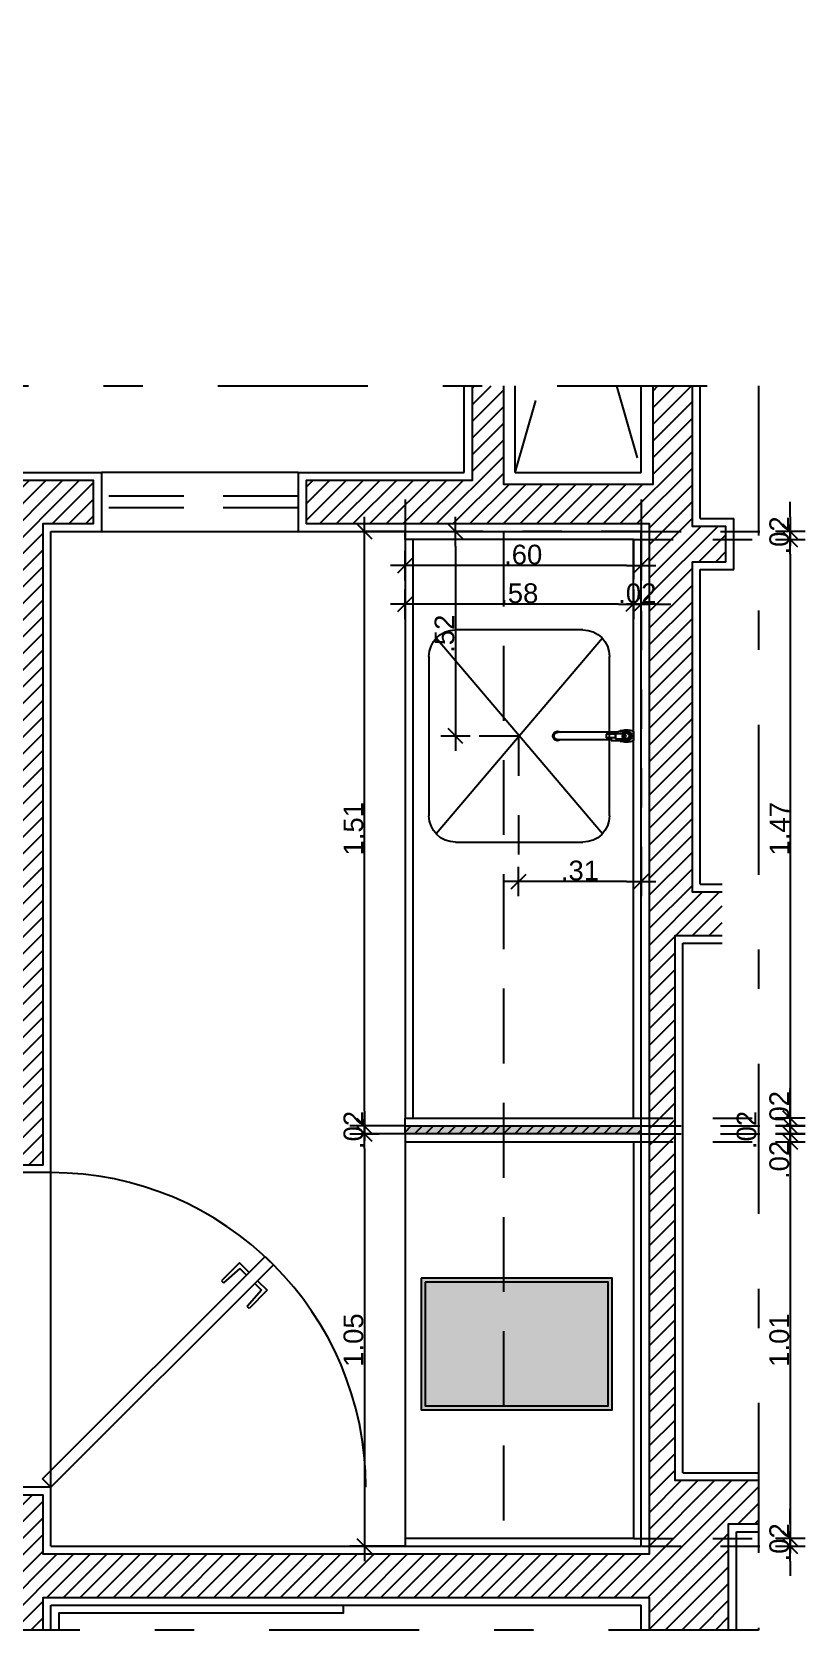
# Model space of a CAD drawing. Header units: millimetres. Extents: x 1999 to 2304, y 1614 to 1800.
# Drawn here: x 2266.476 to 2268.441, y 1631.453 to 1635.515 of the extents above; entities that cross this region are included whole.
import ezdxf

# ---------------------------------------------------------------- set-up
doc = ezdxf.new("R2010")
doc.units = ezdxf.units.MM
doc.header["$LTSCALE"] = 0.03
doc.header["$PDMODE"] = 34
doc.linetypes.add('DASHDOT', pattern=[25.4, 12.7, -6.35, 0, -6.35])
doc.linetypes.add('HIDDEN', pattern=[9.525, 6.35, -3.175])
for name, color, linetype in [('BANCADAS', 5, 'Continuous'), ('BLOCOS', 5, 'Continuous'), ('COTA BANCADAS', 250, 'Continuous'), ('COTA Especificações', 250, 'Continuous'), ('Esquadrias', 3, 'Continuous'), ('Layout', 6, 'Continuous'), ('LOUÇAS E METAIS', 5, 'Continuous'), ('PL1', 1, 'Continuous'), ('PL250', 250, 'Continuous'), ('PL4', 4, 'Continuous'), ('Projeção', 250, 'HIDDEN')]:
    doc.layers.add(name, color=color, linetype=linetype)
doc.styles.get("Standard").update_dxf_attribs({"font": 'arial.ttf'})
doc.dimstyles.new('TICK01', dxfattribs={"dimscale": 0, "dimtxt": 2, "dimasz": 1.5, "dimexe": 0.18, "dimexo": 0.06, "dimgap": 0.09, "dimtad": 1, "dimzin": 4, "dimdsep": 46, "dimtxsty": 'Standard', "dimblk": 'TICK1', "dimcen": 0.09, "dimclrd": 256, "dimclre": 256, "dimclrt": 4, "dimaunit": 1, "dimadec": 0, "dimazin": 0, "dimtfac": 1, "dimtix": 1, "dimtmove": 2, "dimatfit": 3, "dimldrblk": 'TICK1', "dimfxl": 1, "dimtolj": 1, "dimtzin": 12, "dimarcsym": 0})
pattern_1 = [(45, (224.8163, -7.577924), (-0.02121320344, 0.02121320344), [])]

# ---------------------------------------------------------------- blocks, each defined once
blk = doc.blocks.new('autoclave.01')
at = {"layer": 'Layout'}
h = blk.add_hatch(color=9, dxfattribs=at)
h.dxf.hatch_style = 1
h.paths.add_polyline_path([(0, -0.2425), (0.335, -0.2425), (0.335, 0.2425), (0, 0.2425)])
at = {"layer": 'Layout', "color": 5}
blk.add_lwpolyline([(0, -0.2425), (0.335, -0.2425), (0.335, 0.2425), (0, 0.2425)], close=True, dxfattribs=at)
at = {"layer": 'Layout', "color": 250}
blk.add_lwpolyline([(0.01, -0.2325), (0.325, -0.2325), (0.325, 0.2325), (0.01, 0.2325)], close=True, dxfattribs=at)
blk = doc.blocks.new('erwerh')
at = {"layer": 'BLOCOS', "color": 6}
for p, q in [((557523.0458, 9587159.1003), (557523.2558, 9587159.1003)), ((557523.002, 9587158.794), (557523.002, 9587159.0565)), ((557523.2995, 9587159.0565), (557523.2995, 9587158.794)), ((557523.2558, 9587158.7503), (557523.0458, 9587158.7503))]:
    blk.add_line(p, q, dxfattribs=at)
at = {"layer": 'BLOCOS', "color": 250}
for p, q in [((557523.0138, 9587158.7642), (557523.2877, 9587159.0864)), ((557523.0138, 9587159.0864), (557523.2877, 9587158.7642))]:
    blk.add_line(p, q, dxfattribs=at)
at = {"layer": 'BLOCOS', "color": 6}
for centre, start, end in [((557523.0458, 9587159.0565), 90, 180), ((557523.2558, 9587159.0565), 0, 90), ((557523.0458, 9587158.794), 180, 270), ((557523.2558, 9587158.794), 270, 0)]:
    blk.add_arc(centre, 0.0437, start, end, dxfattribs=at)
blk = doc.blocks.new('tornaira de parede.01')
at = {"layer": 'LOUÇAS E METAIS'}
for p, q in [((-0.0095, 0.0563), (-0.0095, 0.1923)), ((0.0095, 0.0563), (0.0095, 0.1923)), ((-0.011, 0.0563), (-0.0048, 0.0563)), ((-0.011, 0.0563), (-0.011, 0.0384)), ((-0.0068, 0.0445), (-0.0068, 0.0455)), ((-0.0068, 0.0445), (-0.0068, 0.026)), ((-0.0048, 0.0455), (-0.0048, 0.0695)), ((-0.0048, 0.0695), (0.0047, 0.0695)), ((0.0047, 0.0455), (0.0047, 0.0695)), ((0.0047, 0.0563), (0.011, 0.0563)), ((0.0068, 0.0445), (0.0068, 0.0455)), ((0.0068, 0.0455), (0.0068, 0.0455)), ((0.0068, 0.0445), (0.0068, 0.026)), ((0.011, 0.0563), (0.011, 0.0384)), ((0, 0.0173), (-0.0152, 0.0325)), ((-0.0118, 0), (0.0118, 0)), ((0.0152, 0.0325), (0, 0.0173))]:
    blk.add_line(p, q, dxfattribs=at)
for radius in [0.011, 0.00911, 0.00711]:
    blk.add_circle((0, 0.0173), radius, dxfattribs=at)
for centre, radius, start, end in [((0, 0.1923), 0.012, 322.3415, 217.6585), ((0, 0.1923), 0.0095, 0, 180), ((0.0213, 0.0173), 0.0373, 152.3826, 207.6174), ((0, 0.0173), 0.013, 121.2807, 58.7193), ((-0.021, 0.0384), 0.01, 337.4895, 0), ((0.021, 0.0384), 0.01, 180, 202.5105), ((-0.0213, 0.0173), 0.0373, 332.3826, 27.6174)]:
    blk.add_arc(centre, radius, start, end, dxfattribs=at)
at = {"layer": 'LOUÇAS E METAIS', "extrusion": (0, 0, -1)}
for major_axis, ratio, start_param, end_param in [((-0.00675, 0), 0.145907, 2.351393, 7.073385), ((0.00475, 0), 0.103175, 0, 3.141593)]:
    blk.add_ellipse((0, 0.0455), major_axis=major_axis, ratio=ratio, start_param=start_param, end_param=end_param, dxfattribs=at)
blk = doc.blocks.new('PORTA80D')
at = {"layer": 'Esquadrias'}
for p, q in [((-0.5869, 0.5445), (-0.5657, 0.5657)), ((-0.0212, -0.0212), (-0.5869, 0.5445)), ((-0.5657, 0.5657), (0, 0)), ((-0.5251, 0.5251), (-0.5008, 0.5494)), ((-0.518, 0.518), (-0.5012, 0.5348)), ((-0.5012, 0.5348), (-0.4594, 0.4987)), ((-0.5008, 0.5494), (-0.4548, 0.5034)), ((-0.5463, 0.5039), (-0.5706, 0.4796)), ((-0.5392, 0.4968), (-0.556, 0.48)), ((-0.4548, 0.5034), (-0.4594, 0.4987)), ((-0.5706, 0.4796), (-0.5246, 0.4336)), ((-0.556, 0.48), (-0.5199, 0.4382)), ((-0.5246, 0.4336), (-0.5199, 0.4382)), ((0, 0), (-0.0212, -0.0212))]:
    blk.add_line(p, q, dxfattribs=at)
at = {"layer": 'Esquadrias', "color": 250}
blk.add_arc((0, 0), 0.8, 90, 180, dxfattribs=at)
blk = doc.blocks.new('TICK1')
for p, q in [((-1, 0), (1, 0)), ((0.5, 0.5), (-0.5, -0.5)), ((0, 1), (0, -1))]:
    blk.add_line(p, q)
blk = doc.blocks.new('*D607')
at = {"layer": 'COTA BANCADAS', "linetype": 'HIDDEN', "lineweight": -2, "ltscale": 0.098, "transparency": 16777216}
for p, q in [((2268.0244, 1634.244), (2268.0244, 1634.0559)), ((2268.0044, 1634.224), (2268.0044, 1634.0559)), ((2267.9669, 1634.0604), (2267.9294, 1634.0604)), ((2268.0244, 1634.0604), (2268.0044, 1634.0604)), ((2268.0619, 1634.0604), (2268.0994, 1634.0604))]:
    blk.add_line(p, q, dxfattribs=at)
at = {"layer": 'DEFPOINTS', "color": 0, "linetype": 'HIDDEN', "ltscale": 0.098, "transparency": 16777216}
for p in [(2268.0244, 1634.2455), (2268.0044, 1634.2255), (2268.0044, 1634.0604)]:
    blk.add_point(p, dxfattribs=at)
at = {"layer": 'COTA BANCADAS', "linetype": 'HIDDEN', "lineweight": -2, "ltscale": 0.098, "transparency": 16777216, "xscale": 0.03750000000000001, "yscale": 0.03750000000000001, "zscale": 0.03750000000000001}
blk.add_blockref('TICK1', (2268.0044, 1634.0604), dxfattribs=at)
at = {"layer": 'COTA BANCADAS', "linetype": 'HIDDEN', "lineweight": -2, "ltscale": 0.098, "transparency": 16777216, "xscale": 0.03750000000000001, "yscale": 0.03750000000000001, "zscale": 0.03750000000000001, "rotation": 180}
blk.add_blockref('TICK1', (2268.0244, 1634.0604), dxfattribs=at)
at = {"layer": 'COTA BANCADAS', "color": 4, "linetype": 'HIDDEN', "ltscale": 0.098, "transparency": 16777216, "insert": (2268.0144, 1634.0882), "char_height": 0.05, "attachment_point": 5}
blk.add_mtext('\\A1;.02', dxfattribs=at)
blk = doc.blocks.new('*D608')
at = {"layer": 'COTA Especificações', "linetype": 'HIDDEN', "lineweight": -2, "ltscale": 0.1, "transparency": 16777216}
for p, q in [((2267.4244, 1634.224), (2267.4244, 1634.0559)), ((2268.0044, 1634.0964), (2268.0044, 1634.0559))]:
    blk.add_line(p, q, dxfattribs=at)
at = {"layer": 'COTA Especificações', "lineweight": -2, "ltscale": 0.1, "transparency": 16777216}
blk.add_line((2267.9669, 1634.0604), (2267.4619, 1634.0604), dxfattribs=at)
at = {"layer": 'DEFPOINTS', "color": 0, "ltscale": 0.1, "transparency": 16777216}
for p in [(2267.4244, 1634.2255), (2268.0044, 1634.0979), (2267.4244, 1634.0604)]:
    blk.add_point(p, dxfattribs=at)
at = {"layer": 'COTA Especificações', "lineweight": -2, "ltscale": 0.1, "transparency": 16777216, "xscale": 0.03749999999999998, "yscale": 0.03749999999999998, "zscale": 0.03749999999999998, "rotation": 180}
blk.add_blockref('TICK1', (2267.4244, 1634.0604), dxfattribs=at)
at = {"layer": 'COTA Especificações', "lineweight": -2, "ltscale": 0.1, "transparency": 16777216, "xscale": 0.03749999999999998, "yscale": 0.03749999999999998, "zscale": 0.03749999999999998}
blk.add_blockref('TICK1', (2268.0044, 1634.0604), dxfattribs=at)
at = {"layer": 'COTA Especificações', "color": 4, "ltscale": 0.1, "transparency": 16777216, "insert": (2267.7144, 1634.0882), "char_height": 0.05, "attachment_point": 5}
blk.add_mtext('\\A1;.58', dxfattribs=at)
blk = doc.blocks.new('*D609')
at = {"layer": 'COTA Especificações', "linetype": 'HIDDEN', "lineweight": -2, "ltscale": 0.1, "transparency": 16777216}
for p, q in [((2267.4244, 1634.3267), (2267.4244, 1634.1542)), ((2268.0244, 1634.3267), (2268.0244, 1634.1542))]:
    blk.add_line(p, q, dxfattribs=at)
at = {"layer": 'COTA Especificações', "lineweight": -2, "ltscale": 0.1, "transparency": 16777216}
blk.add_line((2267.9869, 1634.1587), (2267.4619, 1634.1587), dxfattribs=at)
at = {"layer": 'DEFPOINTS', "color": 0, "ltscale": 0.1, "transparency": 16777216}
for p in [(2267.4244, 1634.3282), (2268.0244, 1634.3282), (2267.4244, 1634.1587)]:
    blk.add_point(p, dxfattribs=at)
at = {"layer": 'COTA Especificações', "lineweight": -2, "ltscale": 0.1, "transparency": 16777216, "xscale": 0.03749999999999998, "yscale": 0.03749999999999998, "zscale": 0.03749999999999998, "rotation": 180}
blk.add_blockref('TICK1', (2267.4244, 1634.1587), dxfattribs=at)
at = {"layer": 'COTA Especificações', "lineweight": -2, "ltscale": 0.1, "transparency": 16777216, "xscale": 0.03749999999999998, "yscale": 0.03749999999999998, "zscale": 0.03749999999999998}
blk.add_blockref('TICK1', (2268.0244, 1634.1587), dxfattribs=at)
at = {"layer": 'COTA Especificações', "color": 4, "ltscale": 0.1, "transparency": 16777216, "insert": (2267.7244, 1634.1865), "char_height": 0.05, "attachment_point": 5}
blk.add_mtext('\\A1;.60', dxfattribs=at)
blk = doc.blocks.new('*D610')
at = {"layer": 'COTA Especificações', "lineweight": -2, "ltscale": 0.1, "transparency": 16777216}
for p, q in [((2268.4031, 1634.283), (2268.4031, 1634.3205)), ((2268.4031, 1634.2455), (2268.4031, 1634.2255)), ((2268.4031, 1634.188), (2268.4031, 1634.1505))]:
    blk.add_line(p, q, dxfattribs=at)
at = {"layer": 'COTA Especificações', "linetype": 'HIDDEN', "lineweight": -2, "ltscale": 0.1, "transparency": 16777216}
for p, q in [((2268.0259, 1634.2455), (2268.4076, 1634.2455)), ((2268.0059, 1634.2255), (2268.4076, 1634.2255))]:
    blk.add_line(p, q, dxfattribs=at)
at = {"layer": 'DEFPOINTS', "color": 0, "ltscale": 0.1, "transparency": 16777216}
for p in [(2268.0244, 1634.2455), (2268.0044, 1634.2255), (2268.4031, 1634.2255)]:
    blk.add_point(p, dxfattribs=at)
at = {"layer": 'COTA Especificações', "lineweight": -2, "ltscale": 0.1, "transparency": 16777216, "xscale": 0.03749999999999998, "yscale": 0.03749999999999998, "zscale": 0.03749999999999998}
for p, rotation in [((2268.4031, 1634.2455), 270), ((2268.4031, 1634.2255), 90)]:
    blk.add_blockref('TICK1', p, dxfattribs=dict(at, rotation=rotation))
at = {"layer": 'COTA Especificações', "color": 4, "ltscale": 0.1, "transparency": 16777216, "insert": (2268.3753, 1634.2355), "char_height": 0.05, "attachment_point": 5, "rotation": 90}
blk.add_mtext('\\A1;.02', dxfattribs=at)
blk = doc.blocks.new('*D611')
at = {"layer": 'COTA Especificações', "linetype": 'HIDDEN', "lineweight": -2, "ltscale": 0.1, "transparency": 16777216}
for p, q in [((2268.0059, 1634.2255), (2268.4076, 1634.2255)), ((2268.0059, 1632.754), (2268.4076, 1632.754))]:
    blk.add_line(p, q, dxfattribs=at)
at = {"layer": 'COTA Especificações', "lineweight": -2, "ltscale": 0.1, "transparency": 16777216}
blk.add_line((2268.4031, 1634.188), (2268.4031, 1632.7915), dxfattribs=at)
at = {"layer": 'DEFPOINTS', "color": 0, "ltscale": 0.1, "transparency": 16777216}
for p in [(2268.0044, 1634.2255), (2268.0044, 1632.754), (2268.4031, 1632.754)]:
    blk.add_point(p, dxfattribs=at)
at = {"layer": 'COTA Especificações', "lineweight": -2, "ltscale": 0.1, "transparency": 16777216, "xscale": 0.03749999999999998, "yscale": 0.03749999999999998, "zscale": 0.03749999999999998}
for p, rotation in [((2268.4031, 1634.2255), 90), ((2268.4031, 1632.754), 270)]:
    blk.add_blockref('TICK1', p, dxfattribs=dict(at, rotation=rotation))
at = {"layer": 'COTA Especificações', "color": 4, "ltscale": 0.1, "transparency": 16777216, "insert": (2268.3757, 1633.4897), "char_height": 0.05, "attachment_point": 5, "rotation": 90}
blk.add_mtext('\\A1;1.47', dxfattribs=at)
blk = doc.blocks.new('*D612')
at = {"layer": 'COTA Especificações', "lineweight": -2, "ltscale": 0.1, "transparency": 16777216}
for p, q in [((2268.4031, 1632.7915), (2268.4031, 1632.829)), ((2268.4031, 1632.754), (2268.4031, 1632.734)), ((2268.4031, 1632.6965), (2268.4031, 1632.659))]:
    blk.add_line(p, q, dxfattribs=at)
at = {"layer": 'COTA Especificações', "linetype": 'HIDDEN', "lineweight": -2, "ltscale": 0.1, "transparency": 16777216}
for p, q in [((2268.0059, 1632.754), (2268.4076, 1632.754)), ((2268.0259, 1632.734), (2268.4076, 1632.734))]:
    blk.add_line(p, q, dxfattribs=at)
at = {"layer": 'DEFPOINTS', "color": 0, "ltscale": 0.1, "transparency": 16777216}
for p in [(2268.0044, 1632.754), (2268.0244, 1632.734), (2268.4031, 1632.734)]:
    blk.add_point(p, dxfattribs=at)
at = {"layer": 'COTA Especificações', "lineweight": -2, "ltscale": 0.1, "transparency": 16777216, "xscale": 0.03749999999999998, "yscale": 0.03749999999999998, "zscale": 0.03749999999999998}
for p, rotation in [((2268.4031, 1632.754), 270), ((2268.4031, 1632.734), 90)]:
    blk.add_blockref('TICK1', p, dxfattribs=dict(at, rotation=rotation))
at = {"layer": 'COTA Especificações', "color": 4, "ltscale": 0.1, "transparency": 16777216, "insert": (2268.3753, 1632.7744), "char_height": 0.05, "attachment_point": 5, "rotation": 90}
blk.add_mtext('\\A1;.02', dxfattribs=at)
blk = doc.blocks.new('*D613')
at = {"layer": 'COTA Especificações', "lineweight": -2, "ltscale": 0.1, "transparency": 16777216}
for p, q in [((2268.4031, 1632.7715), (2268.4031, 1632.809)), ((2268.4031, 1632.734), (2268.4031, 1632.714)), ((2268.4031, 1632.6765), (2268.4031, 1632.639))]:
    blk.add_line(p, q, dxfattribs=at)
at = {"layer": 'COTA Especificações', "linetype": 'HIDDEN', "lineweight": -2, "ltscale": 0.1, "transparency": 16777216}
for p, q in [((2268.0259, 1632.734), (2268.4076, 1632.734)), ((2268.0259, 1632.714), (2268.4076, 1632.714))]:
    blk.add_line(p, q, dxfattribs=at)
at = {"layer": 'DEFPOINTS', "color": 0, "ltscale": 0.1, "transparency": 16777216}
for p in [(2268.0244, 1632.734), (2268.0244, 1632.714), (2268.4031, 1632.714)]:
    blk.add_point(p, dxfattribs=at)
at = {"layer": 'COTA Especificações', "lineweight": -2, "ltscale": 0.1, "transparency": 16777216, "xscale": 0.03749999999999998, "yscale": 0.03749999999999998, "zscale": 0.03749999999999998}
for p, rotation in [((2268.4031, 1632.734), 270), ((2268.4031, 1632.714), 90)]:
    blk.add_blockref('TICK1', p, dxfattribs=dict(at, rotation=rotation))
at = {"layer": 'COTA Especificações', "color": 4, "ltscale": 0.1, "transparency": 16777216, "insert": (2268.2922, 1632.724), "char_height": 0.05, "attachment_point": 5, "rotation": 90}
blk.add_mtext('\\A1;.02', dxfattribs=at)
blk = doc.blocks.new('*D614')
at = {"layer": 'COTA Especificações', "lineweight": -2, "ltscale": 0.1, "transparency": 16777216}
for p, q in [((2268.4031, 1632.7515), (2268.4031, 1632.789)), ((2268.4031, 1632.714), (2268.4031, 1632.694)), ((2268.4031, 1632.6565), (2268.4031, 1632.619))]:
    blk.add_line(p, q, dxfattribs=at)
at = {"layer": 'COTA Especificações', "linetype": 'HIDDEN', "lineweight": -2, "ltscale": 0.1, "transparency": 16777216}
for p, q in [((2268.0259, 1632.714), (2268.4076, 1632.714)), ((2268.0059, 1632.694), (2268.4076, 1632.694))]:
    blk.add_line(p, q, dxfattribs=at)
at = {"layer": 'DEFPOINTS', "color": 0, "ltscale": 0.1, "transparency": 16777216}
for p in [(2268.0244, 1632.714), (2268.0044, 1632.694), (2268.4031, 1632.694)]:
    blk.add_point(p, dxfattribs=at)
at = {"layer": 'COTA Especificações', "lineweight": -2, "ltscale": 0.1, "transparency": 16777216, "xscale": 0.03749999999999998, "yscale": 0.03749999999999998, "zscale": 0.03749999999999998}
for p, rotation in [((2268.4031, 1632.714), 270), ((2268.4031, 1632.694), 90)]:
    blk.add_blockref('TICK1', p, dxfattribs=dict(at, rotation=rotation))
at = {"layer": 'COTA Especificações', "color": 4, "ltscale": 0.1, "transparency": 16777216, "insert": (2268.3753, 1632.6478), "char_height": 0.05, "attachment_point": 5, "rotation": 90}
blk.add_mtext('\\A1;.02', dxfattribs=at)
blk = doc.blocks.new('*D615')
at = {"layer": 'COTA Especificações', "linetype": 'HIDDEN', "lineweight": -2, "ltscale": 0.1, "transparency": 16777216}
for p, q in [((2268.0059, 1632.694), (2268.4076, 1632.694)), ((2268.0059, 1631.6855), (2268.4076, 1631.6855))]:
    blk.add_line(p, q, dxfattribs=at)
at = {"layer": 'COTA Especificações', "lineweight": -2, "ltscale": 0.1, "transparency": 16777216}
blk.add_line((2268.4031, 1632.6565), (2268.4031, 1631.723), dxfattribs=at)
at = {"layer": 'DEFPOINTS', "color": 0, "ltscale": 0.1, "transparency": 16777216}
for p in [(2268.0044, 1632.694), (2268.0044, 1631.6855), (2268.4031, 1631.6855)]:
    blk.add_point(p, dxfattribs=at)
at = {"layer": 'COTA Especificações', "lineweight": -2, "ltscale": 0.1, "transparency": 16777216, "xscale": 0.03749999999999998, "yscale": 0.03749999999999998, "zscale": 0.03749999999999998}
for p, rotation in [((2268.4031, 1632.694), 90), ((2268.4031, 1631.6855), 270)]:
    blk.add_blockref('TICK1', p, dxfattribs=dict(at, rotation=rotation))
at = {"layer": 'COTA Especificações', "color": 4, "ltscale": 0.1, "transparency": 16777216, "insert": (2268.3753, 1632.1897), "char_height": 0.05, "attachment_point": 5, "rotation": 90}
blk.add_mtext('\\A1;1.01', dxfattribs=at)
blk = doc.blocks.new('*D616')
at = {"layer": 'COTA Especificações', "lineweight": -2, "ltscale": 0.1, "transparency": 16777216}
for p, q in [((2268.4031, 1631.723), (2268.4031, 1631.7605)), ((2268.4031, 1631.6855), (2268.4031, 1631.6655)), ((2268.4031, 1631.628), (2268.4031, 1631.5905))]:
    blk.add_line(p, q, dxfattribs=at)
at = {"layer": 'COTA Especificações', "linetype": 'HIDDEN', "lineweight": -2, "ltscale": 0.1, "transparency": 16777216}
for p, q in [((2268.0059, 1631.6855), (2268.4076, 1631.6855)), ((2268.0259, 1631.6655), (2268.4076, 1631.6655))]:
    blk.add_line(p, q, dxfattribs=at)
at = {"layer": 'DEFPOINTS', "color": 0, "ltscale": 0.1, "transparency": 16777216}
for p in [(2268.0044, 1631.6855), (2268.0244, 1631.6655), (2268.4031, 1631.6655)]:
    blk.add_point(p, dxfattribs=at)
at = {"layer": 'COTA Especificações', "lineweight": -2, "ltscale": 0.1, "transparency": 16777216, "xscale": 0.03749999999999998, "yscale": 0.03749999999999998, "zscale": 0.03749999999999998}
for p, rotation in [((2268.4031, 1631.6855), 270), ((2268.4031, 1631.6655), 90)]:
    blk.add_blockref('TICK1', p, dxfattribs=dict(at, rotation=rotation))
at = {"layer": 'COTA Especificações', "color": 4, "ltscale": 0.1, "transparency": 16777216, "insert": (2268.3753, 1631.6755), "char_height": 0.05, "attachment_point": 5, "rotation": 90}
blk.add_mtext('\\A1;.02', dxfattribs=at)
blk = doc.blocks.new('*D617')
at = {"layer": 'COTA Especificações', "linetype": 'HIDDEN', "lineweight": -2, "ltscale": 0.1, "transparency": 16777216}
for p, q in [((2267.4229, 1632.714), (2267.3166, 1632.714)), ((2267.4229, 1631.6655), (2267.3166, 1631.6655))]:
    blk.add_line(p, q, dxfattribs=at)
at = {"layer": 'COTA Especificações', "lineweight": -2, "ltscale": 0.1, "transparency": 16777216}
blk.add_line((2267.3211, 1632.6765), (2267.3211, 1631.703), dxfattribs=at)
at = {"layer": 'DEFPOINTS', "color": 0, "ltscale": 0.1, "transparency": 16777216}
for p in [(2267.4244, 1632.714), (2267.3211, 1631.6655), (2267.4244, 1631.6655)]:
    blk.add_point(p, dxfattribs=at)
at = {"layer": 'COTA Especificações', "lineweight": -2, "ltscale": 0.1, "transparency": 16777216, "xscale": 0.03749999999999998, "yscale": 0.03749999999999998, "zscale": 0.03749999999999998}
for p, rotation in [((2267.3211, 1632.714), 90), ((2267.3211, 1631.6655), 270)]:
    blk.add_blockref('TICK1', p, dxfattribs=dict(at, rotation=rotation))
at = {"layer": 'COTA Especificações', "color": 4, "ltscale": 0.1, "transparency": 16777216, "insert": (2267.2933, 1632.1897), "char_height": 0.05, "attachment_point": 5, "rotation": 90}
blk.add_mtext('\\A1;1.05', dxfattribs=at)
blk = doc.blocks.new('*D679')
at = {"layer": 'COTA Especificações', "lineweight": -2, "ltscale": 0.1, "transparency": 16777216}
for p, q in [((2267.3211, 1632.7715), (2267.3211, 1632.809)), ((2267.3211, 1632.714), (2267.3211, 1632.734)), ((2267.3211, 1632.6765), (2267.3211, 1632.639))]:
    blk.add_line(p, q, dxfattribs=at)
at = {"layer": 'COTA Especificações', "linetype": 'HIDDEN', "lineweight": -2, "ltscale": 0.1, "transparency": 16777216}
for p, q in [((2267.4229, 1632.734), (2267.3166, 1632.734)), ((2267.4229, 1632.714), (2267.3166, 1632.714))]:
    blk.add_line(p, q, dxfattribs=at)
at = {"layer": 'DEFPOINTS', "color": 0, "ltscale": 0.1, "transparency": 16777216}
for p in [(2267.3211, 1632.734), (2267.4244, 1632.734), (2267.4244, 1632.714)]:
    blk.add_point(p, dxfattribs=at)
at = {"layer": 'COTA Especificações', "lineweight": -2, "ltscale": 0.1, "transparency": 16777216, "xscale": 0.03749999999999998, "yscale": 0.03749999999999998, "zscale": 0.03749999999999998}
for p, rotation in [((2267.3211, 1632.734), 270), ((2267.3211, 1632.714), 90)]:
    blk.add_blockref('TICK1', p, dxfattribs=dict(at, rotation=rotation))
at = {"layer": 'COTA Especificações', "color": 4, "ltscale": 0.1, "transparency": 16777216, "insert": (2267.2933, 1632.724), "char_height": 0.05, "attachment_point": 5, "rotation": 90}
blk.add_mtext('\\A1;.02', dxfattribs=at)
blk = doc.blocks.new('*D680')
at = {"layer": 'COTA Especificações', "linetype": 'HIDDEN', "lineweight": -2, "ltscale": 0.1, "transparency": 16777216}
for p, q in [((2267.4229, 1634.2455), (2267.3166, 1634.2455)), ((2267.4229, 1632.734), (2267.3166, 1632.734))]:
    blk.add_line(p, q, dxfattribs=at)
at = {"layer": 'COTA Especificações', "lineweight": -2, "ltscale": 0.1, "transparency": 16777216}
blk.add_line((2267.3211, 1632.7715), (2267.3211, 1634.208), dxfattribs=at)
at = {"layer": 'DEFPOINTS', "color": 0, "ltscale": 0.1, "transparency": 16777216}
for p in [(2267.3211, 1634.2455), (2267.4244, 1634.2455), (2267.4244, 1632.734)]:
    blk.add_point(p, dxfattribs=at)
at = {"layer": 'COTA Especificações', "lineweight": -2, "ltscale": 0.1, "transparency": 16777216, "xscale": 0.03749999999999998, "yscale": 0.03749999999999998, "zscale": 0.03749999999999998}
for p, rotation in [((2267.3211, 1634.2455), 90), ((2267.3211, 1632.734), 270)]:
    blk.add_blockref('TICK1', p, dxfattribs=dict(at, rotation=rotation))
at = {"layer": 'COTA Especificações', "color": 4, "ltscale": 0.1, "transparency": 16777216, "insert": (2267.2933, 1633.4897), "char_height": 0.05, "attachment_point": 5, "rotation": 90}
blk.add_mtext('\\A1;1.51', dxfattribs=at)
blk = doc.blocks.new('*D732')
at = {"layer": 'COTA Especificações', "linetype": 'HIDDEN', "lineweight": -2, "ltscale": 0.1, "transparency": 16777216}
for p, q in [((2268.0229, 1634.2455), (2267.5479, 1634.2455)), ((2267.7129, 1633.7255), (2267.5479, 1633.7255))]:
    blk.add_line(p, q, dxfattribs=at)
at = {"layer": 'COTA Especificações', "lineweight": -2, "ltscale": 0.1, "transparency": 16777216}
blk.add_line((2267.5524, 1634.208), (2267.5524, 1633.763), dxfattribs=at)
at = {"layer": 'DEFPOINTS', "color": 0, "ltscale": 0.1, "transparency": 16777216}
for p in [(2268.0244, 1634.2455), (2267.5524, 1633.7255), (2267.7144, 1633.7255)]:
    blk.add_point(p, dxfattribs=at)
at = {"layer": 'COTA Especificações', "lineweight": -2, "ltscale": 0.1, "transparency": 16777216, "xscale": 0.03749999999999998, "yscale": 0.03749999999999998, "zscale": 0.03749999999999998}
for p, rotation in [((2267.5524, 1634.2455), 90), ((2267.5524, 1633.7255), 270)]:
    blk.add_blockref('TICK1', p, dxfattribs=dict(at, rotation=rotation))
at = {"layer": 'COTA Especificações', "color": 4, "ltscale": 0.1, "transparency": 16777216, "insert": (2267.5246, 1633.9855), "char_height": 0.05, "attachment_point": 5, "rotation": 90}
blk.add_mtext('\\A1;.52', dxfattribs=at)
blk = doc.blocks.new('*D733')
at = {"layer": 'COTA Especificações', "linetype": 'HIDDEN', "lineweight": -2, "ltscale": 0.1, "transparency": 16777216}
for p, q in [((2268.0244, 1634.244), (2268.0244, 1633.351)), ((2267.7129, 1633.724), (2267.7129, 1633.351))]:
    blk.add_line(p, q, dxfattribs=at)
at = {"layer": 'COTA Especificações', "lineweight": -2, "ltscale": 0.1, "transparency": 16777216}
blk.add_line((2267.9869, 1633.3555), (2267.7504, 1633.3555), dxfattribs=at)
at = {"layer": 'DEFPOINTS', "color": 0, "ltscale": 0.1, "transparency": 16777216}
for p in [(2268.0244, 1634.2455), (2267.7129, 1633.7255), (2267.7129, 1633.3555)]:
    blk.add_point(p, dxfattribs=at)
at = {"layer": 'COTA Especificações', "lineweight": -2, "ltscale": 0.1, "transparency": 16777216, "xscale": 0.03749999999999998, "yscale": 0.03749999999999998, "zscale": 0.03749999999999998, "rotation": 180}
blk.add_blockref('TICK1', (2267.7129, 1633.3555), dxfattribs=at)
at = {"layer": 'COTA Especificações', "lineweight": -2, "ltscale": 0.1, "transparency": 16777216, "xscale": 0.03749999999999998, "yscale": 0.03749999999999998, "zscale": 0.03749999999999998}
blk.add_blockref('TICK1', (2268.0244, 1633.3555), dxfattribs=at)
at = {"layer": 'COTA Especificações', "color": 4, "ltscale": 0.1, "transparency": 16777216, "insert": (2267.8686, 1633.3833), "char_height": 0.05, "attachment_point": 5}
blk.add_mtext('\\A1;.31', dxfattribs=at)

msp = doc.modelspace()

# ---------------------------------------------------------------- hatches: boundary and pattern name
at = {"layer": 'BANCADAS'}
h = msp.add_hatch(color=9, dxfattribs=at)
h.dxf.hatch_style = 1
h.paths.add_polyline_path([(2268.0244, 1632.714), (2267.4244, 1632.714), (2267.4244, 1632.734), (2268.0244, 1632.734)])
h = msp.add_hatch(dxfattribs=at)
h.set_pattern_fill('_USER', color=6, scale=0.02, angle=45, pattern_type=0)
h.set_pattern_definition([(45, (58.85006, 888.845076), (-0.01414213562, 0.01414213562), [])])
h.paths.add_polyline_path([(2268.0244, 1632.714), (2267.4244, 1632.714), (2267.4244, 1632.734), (2268.0244, 1632.734)])
at = {"layer": 'PL1'}
h = msp.add_hatch(dxfattribs=at)
h.set_pattern_fill('_USER', color=251, scale=0.03, angle=45, pattern_type=0)
h.set_pattern_definition(pattern_1)
h.paths.add_polyline_path([(2267.7044, 1634.3955), (2267.7044, 1635.5155), (2268.0244, 1635.5155), (2268.0244, 1634.3955)], flags=0)
h.paths.add_polyline_path([(2268.0544, 1634.6159), (2267.6744, 1634.6159), (2267.6744, 1634.3655), (2268.0544, 1634.3655)])
h.paths.add_polyline_path([(2268.0444, 1631.4525), (2268.2464, 1631.4525), (2268.2464, 1631.7225), (2268.3221, 1631.7225), (2268.3221, 1631.8325), (2268.1104, 1631.8325), (2268.1104, 1633.2185), (2268.2297, 1633.2185), (2268.2297, 1633.3285), (2268.1544, 1633.3285), (2268.1544, 1634.1685), (2268.2394, 1634.1685), (2268.2394, 1634.2585), (2268.1544, 1634.2585), (2268.1544, 1634.6159), (2267.5944, 1634.6159), (2267.5944, 1634.3755), (2267.1729, 1634.3755), (2267.1729, 1634.2655), (2268.0444, 1634.2655), (2268.0444, 1631.6455), (2266.5044, 1631.6455), (2266.5044, 1631.7955), (2266.3944, 1631.7955), (2266.3944, 1631.4525), (2266.5044, 1631.4525), (2266.5044, 1631.5355), (2268.0444, 1631.5355)])
h = msp.add_hatch(dxfattribs=at)
h.set_pattern_fill('_USER', color=251, scale=0.03, angle=45, pattern_type=0)
h.set_pattern_definition(pattern_1)
h.paths.add_polyline_path([(2266.6329, 1634.3755), (2261.7544, 1634.3755), (2261.7544, 1634.2855), (2266.3944, 1634.2855), (2266.3944, 1632.6355), (2266.5044, 1632.6355), (2266.5044, 1634.2655), (2266.6329, 1634.2655)])

# ---------------------------------------------------------------- linework, layer by layer
at = {"color": 5, "linetype": 'DASHDOT'}
msp.add_lwpolyline([(2260.9148, 1634.6159), (2268.3221, 1634.6159), (2268.3221, 1631.4525), (2260.9148, 1631.4525)], close=True, dxfattribs=at)
at = {"layer": 'BANCADAS', "color": 6}
for p, q in [((2267.4244, 1634.2255), (2267.4244, 1632.754)), ((2267.4244, 1632.694), (2267.4244, 1631.6855))]:
    msp.add_line(p, q, dxfattribs=at)
at = {"layer": 'BANCADAS', "color": 250}
msp.add_line((2267.4444, 1634.2255), (2267.4444, 1632.754), dxfattribs=at)
at = {"layer": 'BANCADAS'}
for points in [[(2267.4244, 1632.734), (2267.4244, 1632.754), (2268.0044, 1632.754), (2268.0044, 1634.2255), (2267.4244, 1634.2255), (2267.4244, 1634.2455)], [(2267.4244, 1632.714), (2267.4244, 1632.694), (2268.0044, 1632.694), (2268.0044, 1631.6855), (2267.4244, 1631.6855), (2267.4244, 1631.6655)], [(2267.2674, 1631.5155), (2267.2674, 1631.4955), (2266.5444, 1631.4955), (2266.5444, 1631.4525)]]:
    msp.add_lwpolyline(points, dxfattribs=at)
at = {"layer": 'BANCADAS', "color": 3}
msp.add_lwpolyline([(2268.0244, 1632.714), (2267.4244, 1632.714), (2267.4244, 1632.734), (2268.0244, 1632.734)], dxfattribs=at)
at = {"layer": 'COTA Especificações', "ltscale": 0.1}
msp.add_line((2267.1529, 1634.3955), (2267.5744, 1634.3955), dxfattribs=at)
at = {"layer": 'Esquadrias', "linetype": 'HIDDEN'}
for p, q in [((2267.1529, 1634.3355), (2266.6529, 1634.3355)), ((2267.1529, 1634.3055), (2266.6529, 1634.3055))]:
    msp.add_line(p, q, dxfattribs=at)
at = {"layer": 'Layout', "linetype": 'HIDDEN'}
msp.add_line((2267.6744, 1634.2455), (2267.6744, 1631.6655), dxfattribs=at)
at = {"layer": 'PL1'}
for p, q in [((2267.5744, 1634.3955), (2267.5744, 1634.6159)), ((2267.7044, 1634.3955), (2267.7044, 1634.6159)), ((2268.0244, 1634.3955), (2268.0244, 1634.6159)), ((2268.1744, 1634.2785), (2268.1744, 1634.6159)), ((2261.1224, 1634.3955), (2266.6529, 1634.3955)), ((2266.6529, 1634.3955), (2266.6529, 1634.2455)), ((2267.1529, 1634.3955), (2267.1529, 1634.2455)), ((2267.7044, 1634.3955), (2268.0244, 1634.3955)), ((2266.5244, 1632.6155), (2266.5244, 1634.2455)), ((2266.5244, 1634.2455), (2266.6529, 1634.2455)), ((2267.1529, 1634.2455), (2268.0244, 1634.2455)), ((2268.0244, 1631.6655), (2268.0244, 1634.2455)), ((2268.1744, 1634.2785), (2268.2594, 1634.2785)), ((2268.2594, 1634.1485), (2268.2594, 1634.2785)), ((2268.1744, 1634.1485), (2268.2594, 1634.1485)), ((2268.1744, 1633.3485), (2268.1744, 1634.1485)), ((2268.1744, 1633.3485), (2268.2297, 1633.3485)), ((2268.1304, 1633.1985), (2268.2297, 1633.1985)), ((2268.1304, 1631.8525), (2268.1304, 1633.1985)), ((2266.5244, 1632.6155), (2266.3744, 1632.6155)), ((2268.1304, 1631.8525), (2268.3221, 1631.8525)), ((2266.5244, 1631.8155), (2266.3744, 1631.8155)), ((2266.5244, 1631.6655), (2266.5244, 1631.8155)), ((2268.2664, 1631.7025), (2268.3221, 1631.7025)), ((2268.2664, 1631.4525), (2268.2664, 1631.7025)), ((2266.5244, 1631.6655), (2268.0244, 1631.6655)), ((2266.5244, 1631.4525), (2266.5244, 1631.5155)), ((2266.5244, 1631.5155), (2268.0244, 1631.5155)), ((2268.0244, 1631.4525), (2268.0244, 1631.5155))]:
    msp.add_line(p, q, dxfattribs=at)
at = {"layer": 'PL1', "color": 6}
for points in [[(2267.5944, 1634.6159), (2267.5944, 1634.3755), (2267.1729, 1634.3755), (2267.1729, 1634.2655), (2268.0444, 1634.2655), (2268.0444, 1631.6455), (2266.5044, 1631.6455), (2266.5044, 1631.7955), (2266.3944, 1631.7955), (2266.3944, 1631.4525)], [(2267.6744, 1634.6159), (2267.6744, 1634.3655), (2268.0544, 1634.3655), (2268.0544, 1634.6159)], [(2268.2297, 1633.3285), (2268.1544, 1633.3285), (2268.1544, 1634.1685), (2268.2394, 1634.1685), (2268.2394, 1634.2585), (2268.1544, 1634.2585), (2268.1544, 1634.6159)], [(2261.2794, 1634.2855), (2266.3944, 1634.2855), (2266.3944, 1632.6355), (2266.5044, 1632.6355), (2266.5044, 1634.2655), (2266.6329, 1634.2655), (2266.6329, 1634.3755), (2261.1424, 1634.3755), (2261.1424, 1631.4525)], [(2268.3221, 1631.8325), (2268.1104, 1631.8325), (2268.1104, 1633.2185), (2268.2297, 1633.2185)], [(2268.2464, 1631.4525), (2268.2464, 1631.7225), (2268.3221, 1631.7225)], [(2266.5044, 1631.4525), (2266.5044, 1631.5355), (2268.0444, 1631.5355), (2268.0444, 1631.4525)]]:
    msp.add_lwpolyline(points, dxfattribs=at)
at = {"layer": 'PL250'}
msp.add_line((2266.5244, 1631.8155), (2266.5244, 1632.6155), dxfattribs=at)
at = {"layer": 'PL4'}
for p, q in [((2267.1529, 1634.3955), (2266.6529, 1634.3955)), ((2266.6529, 1634.2455), (2267.1529, 1634.2455))]:
    msp.add_line(p, q, dxfattribs=at)
at = {"layer": 'Projeção'}
for p, q in [((2267.7044, 1634.3955), (2267.7674, 1634.6159)), ((2267.9614, 1634.6159), (2268.0244, 1634.3955))]:
    msp.add_line(p, q, dxfattribs=at)

# ---------------------------------------------------------------- block references
at = {"layer": 'Esquadrias', "rotation": 270}
msp.add_blockref('PORTA80D', (2266.5244, 1631.8155), dxfattribs=at)
at = {"layer": 'Layout', "rotation": 270}
msp.add_blockref('autoclave.01', (2267.708, 1632.3472), dxfattribs=at)
at = {"layer": 'LOUÇAS E METAIS', "linetype": 'Continuous', "xscale": -1.542857124073884, "yscale": 1.542857124073884, "zscale": 1.542857124073884}
msp.add_blockref('erwerh', (862446.2794, -14789982.722), dxfattribs=at)
at = {"layer": 'LOUÇAS E METAIS', "xscale": -1, "rotation": 90.00000000000007}
msp.add_blockref('tornaira de parede.01', (2268.0044, 1633.7255), dxfattribs=at)

# ---------------------------------------------------------------- dimensions: what is measured, and where the dimension line sits
at = {"layer": 'COTA BANCADAS', "color": 251, "linetype": 'HIDDEN', "ltscale": 0.098}
dim = msp.add_linear_dim(base=(2268.0044, 1634.0604), p1=(2268.0244, 1634.2455), p2=(2268.0044, 1634.2255), dimstyle='TICK01', override={"dimscale": 0.025}, dxfattribs=at)
dim.commit()
dim.dimension.update_dxf_attribs({"geometry": '*D607', "text_midpoint": (2268.0144, 1634.0882)})
at = {"layer": 'COTA Especificações', "ltscale": 0.1}
for base, p1, p2, picture, middle in [((2267.4244, 1634.1587), (2268.0244, 1634.3282), (2267.4244, 1634.3282), '*D609', (2267.7244, 1634.1865)), ((2267.7129, 1633.3555), (2268.0244, 1634.2455), (2267.7129, 1633.7255), '*D733', (2267.8686, 1633.3833)), ((2267.4244, 1634.0604), (2268.0044, 1634.0979), (2267.4244, 1634.2255), '*D608', (2267.7144, 1634.0882))]:
    dim = msp.add_linear_dim(base=base, p1=p1, p2=p2, dimstyle='TICK01', override={"dimscale": 0.025}, dxfattribs=at)
    dim.commit()
    dim.dimension.update_dxf_attribs({"geometry": picture, "text_midpoint": middle})
for base, p1, p2, picture, middle in [((2267.3211, 1634.2455), (2267.4244, 1632.734), (2267.4244, 1634.2455), '*D680', (2267.2933, 1633.4897)), ((2267.5524, 1633.7255), (2268.0244, 1634.2455), (2267.7144, 1633.7255), '*D732', (2267.5246, 1633.9855)), ((2268.4031, 1634.2255), (2268.0244, 1634.2455), (2268.0044, 1634.2255), '*D610', (2268.3753, 1634.2355)), ((2268.4031, 1632.754), (2268.0044, 1634.2255), (2268.0044, 1632.754), '*D611', (2268.3757, 1633.4897)), ((2267.3211, 1632.734), (2267.4244, 1632.714), (2267.4244, 1632.734), '*D679', (2267.2933, 1632.724)), ((2267.3211, 1631.6655), (2267.4244, 1632.714), (2267.4244, 1631.6655), '*D617', (2267.2933, 1632.1897)), ((2268.4031, 1631.6855), (2268.0044, 1632.694), (2268.0044, 1631.6855), '*D615', (2268.3753, 1632.1897)), ((2268.4031, 1631.6655), (2268.0044, 1631.6855), (2268.0244, 1631.6655), '*D616', (2268.3753, 1631.6755))]:
    dim = msp.add_linear_dim(base=base, p1=p1, p2=p2, angle=90, dimstyle='TICK01', override={"dimscale": 0.025}, dxfattribs=at)
    dim.commit()
    dim.dimension.update_dxf_attribs({"geometry": picture, "text_midpoint": middle})
for base, p1, p2, picture, middle in [((2268.4031, 1632.734), (2268.0044, 1632.754), (2268.0244, 1632.734), '*D612', (2268.3753, 1632.7744)), ((2268.4031, 1632.694), (2268.0244, 1632.714), (2268.0044, 1632.694), '*D614', (2268.3753, 1632.6478)), ((2268.4031, 1632.714), (2268.0244, 1632.734), (2268.0244, 1632.714), '*D613', (2268.2922, 1632.724))]:
    dim = msp.add_linear_dim(base=base, p1=p1, p2=p2, angle=90, dimstyle='TICK01', override={"dimscale": 0.025}, dxfattribs=at)
    dim.commit()
    dim.dimension.update_dxf_attribs({"geometry": picture, "text_midpoint": middle, "dimtype": 160})

doc.saveas('drawing.dxf')
